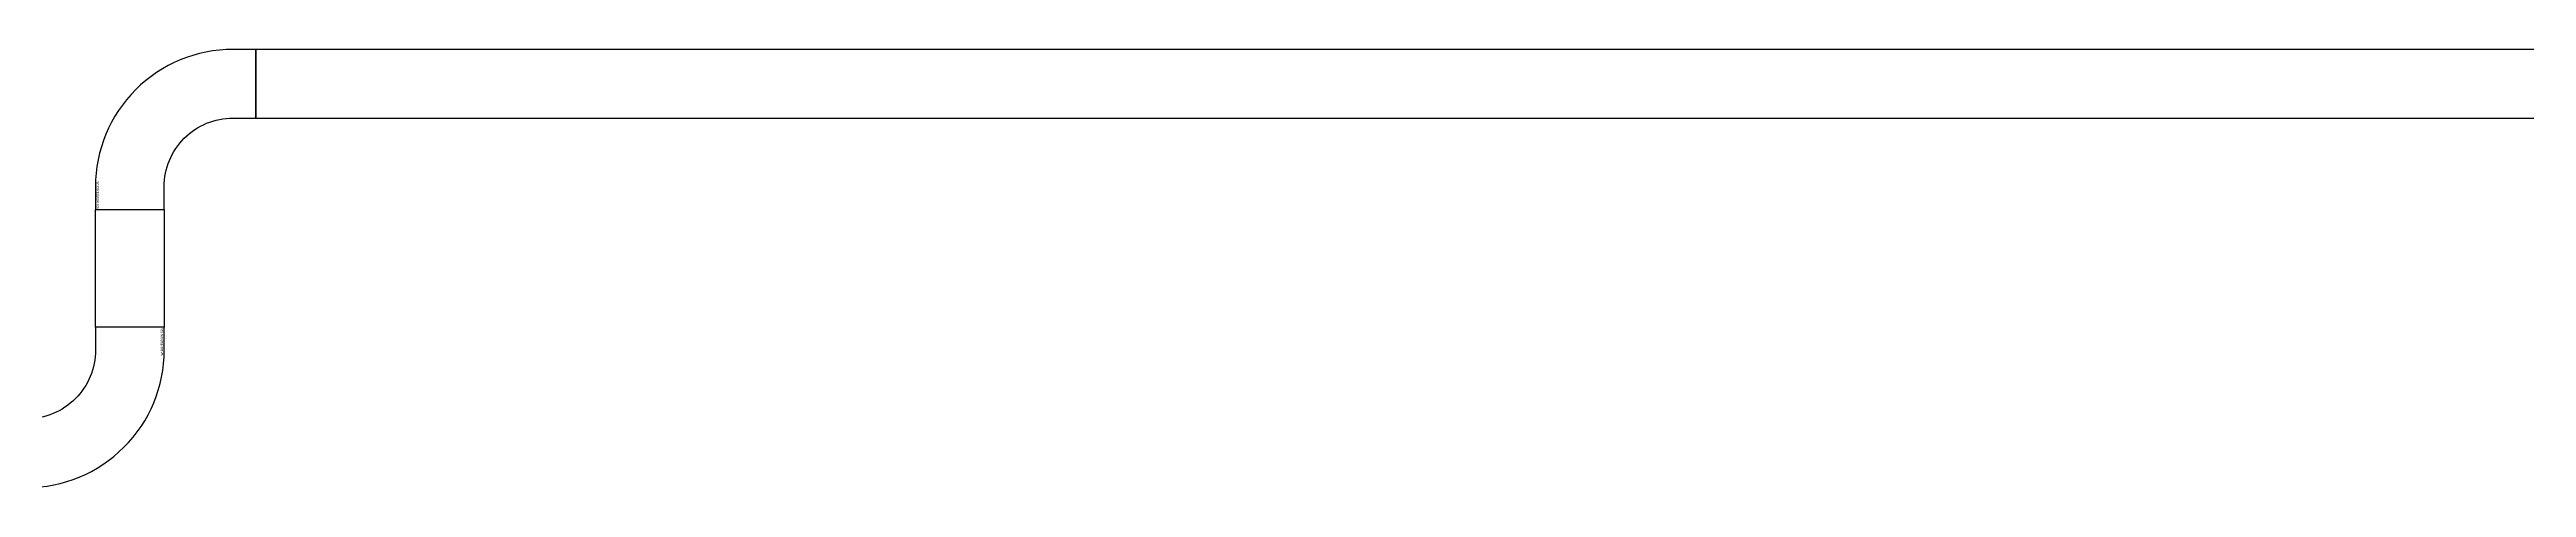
# Model space of a CAD drawing. Header units: millimetres. Extents: x -149088 to 500787, y -530175 to 1035835.
# Drawn here: x 98954 to 109764, y 479505 to 481419 of the extents above; entities that cross this region are included whole.
import ezdxf
from ezdxf.enums import TextEntityAlignment as Align

# ---------------------------------------------------------------- set-up
doc = ezdxf.new("R2010")
doc.units = ezdxf.units.MM
doc.header["$LTSCALE"] = 150
doc.layers.add('-----26 Electrical Cable Tray', color=200, linetype='Continuous')
doc.styles.add('ELEC', font='')
doc.styles.get('ELEC').set_extended_font_data('Dotum')

# ---------------------------------------------------------------- blocks, each defined once
blk = doc.blocks.new('*U27')
at = {"color": 0}
blk.add_lwpolyline([(0, 0), (-100, 0, -0.414214), (-400, 300), (-400, 400), (-700, 400), (-700, 300, 0.414214), (-100, -300), (0, -300)], format="xyb", close=True, dxfattribs=at)
at = {"color": 0, "style": 'ELEC'}
blk.add_text('W:300(ELBOW 90)', height=10, dxfattribs=at).set_placement((-5, -290), align=Align.MIDDLE_RIGHT)

msp = doc.modelspace()

# ---------------------------------------------------------------- linework, layer by layer
at = {"layer": '-----26 Electrical Cable Tray', "elevation": 0}
for points in [[(167353, 481119), (167353, 481419), (99854, 481419), (99854, 481119)], [(99154, 480719), (99454, 480719), (99454, 480205), (99154, 480205)]]:
    msp.add_lwpolyline(points, close=True, dxfattribs=at)

# ---------------------------------------------------------------- block references
at = {"layer": '-----26 Electrical Cable Tray'}
for p, rotation in [((99454, 480719), 270), ((99154, 480205), 89.99999999999999)]:
    msp.add_blockref('*U27', p, dxfattribs=dict(at, rotation=rotation))

doc.saveas('drawing.dxf')
